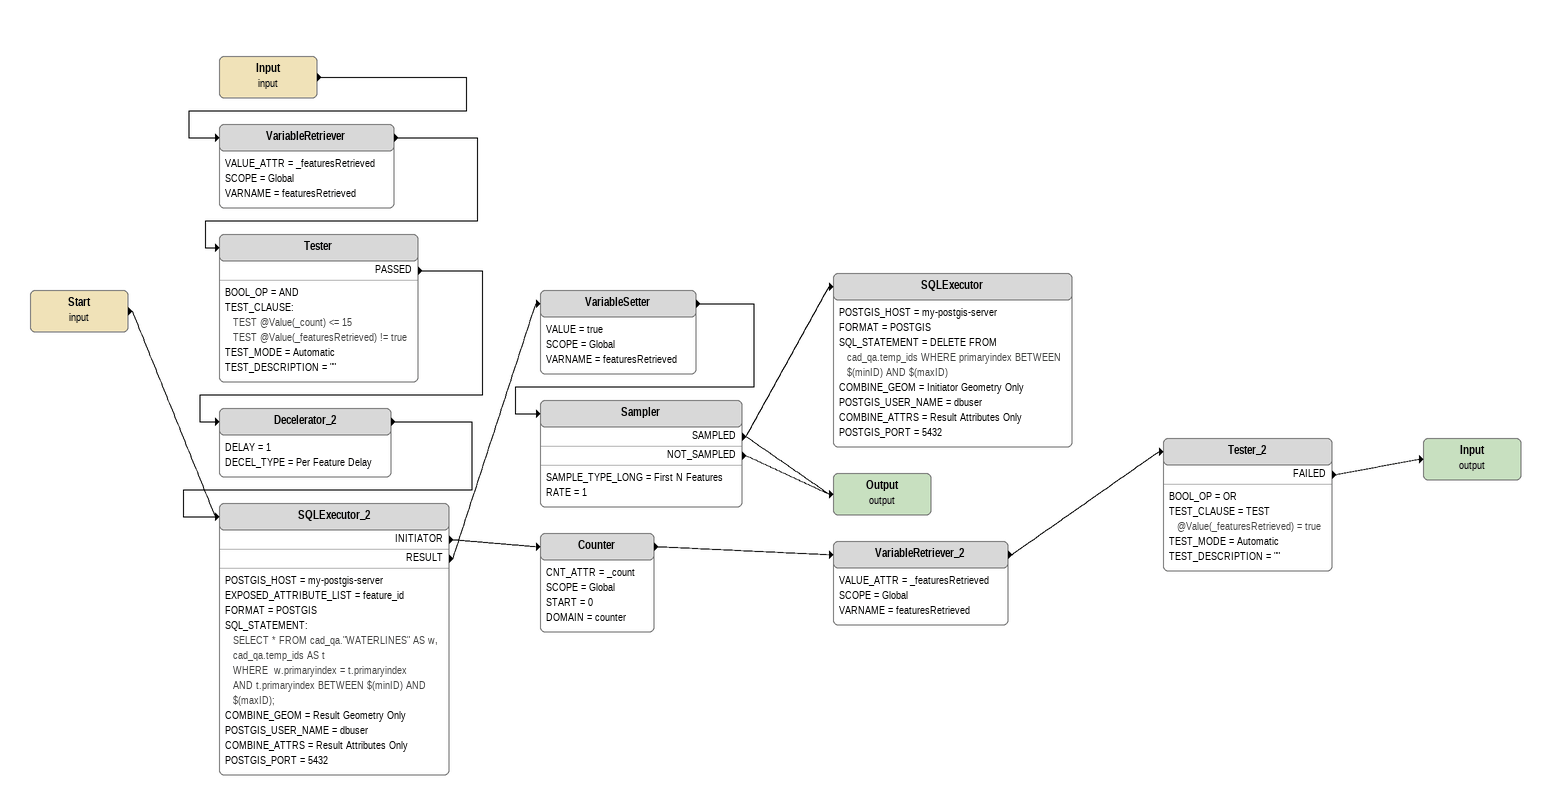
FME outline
Start (input)
    -> SQLExecutor_2
Input (input)
    -> VariableRetriever
VariableRetriever
    VALUE_ATTR = _featuresRetrieved
    SCOPE = Global
    VARNAME = featuresRetrieved
    -> Tester
Tester
    BOOL_OP = AND
    TEST_CLAUSE:
      TEST @Value(_count) <= 15
      TEST @Value(_featuresRetrieved) != true
    TEST_MODE = Automatic
    TEST_DESCRIPTION = ""
    PASSED -> Decelerator_2
Decelerator_2
    DELAY = 1
    DECEL_TYPE = Per Feature Delay
    -> SQLExecutor_2
SQLExecutor_2
    POSTGIS_HOST = my-postgis-server
    EXPOSED_ATTRIBUTE_LIST = feature_id
    FORMAT = POSTGIS
    SQL_STATEMENT:
      SELECT * FROM cad_qa."WATERLINES" AS w, cad_qa.temp_ids AS t
      WHERE  w.primaryindex = t.primaryindex
      AND t.primaryindex BETWEEN $(minID) AND $(maxID);
    COMBINE_GEOM = Result Geometry Only
    POSTGIS_USER_NAME = dbuser
    COMBINE_ATTRS = Result Attributes Only
    POSTGIS_PORT = 5432
    INITIATOR -> Counter
    RESULT -> VariableSetter
VariableSetter
    VALUE = true
    SCOPE = Global
    VARNAME = featuresRetrieved
    -> Sampler
Sampler
    SAMPLE_TYPE_LONG = First N Features
    RATE = 1
    SAMPLED -> SQLExecutor
    NOT_SAMPLED -> Output (output)
    SAMPLED -> Output (output)
SQLExecutor
    POSTGIS_HOST = my-postgis-server
    FORMAT = POSTGIS
    SQL_STATEMENT = DELETE FROM cad_qa.temp_ids WHERE primaryindex BETWEEN $(minID) AND $(maxID)
    COMBINE_GEOM = Initiator Geometry Only
    POSTGIS_USER_NAME = dbuser
    COMBINE_ATTRS = Result Attributes Only
    POSTGIS_PORT = 5432
Output (output)
Counter
    CNT_ATTR = _count
    SCOPE = Global
    START = 0
    DOMAIN = counter
    -> VariableRetriever_2
VariableRetriever_2
    VALUE_ATTR = _featuresRetrieved
    SCOPE = Global
    VARNAME = featuresRetrieved
    -> Tester_2
Tester_2
    BOOL_OP = OR
    TEST_CLAUSE = TEST @Value(_featuresRetrieved) = true
    TEST_MODE = Automatic
    TEST_DESCRIPTION = ""
    FAILED -> Input (output)
Input (output)
